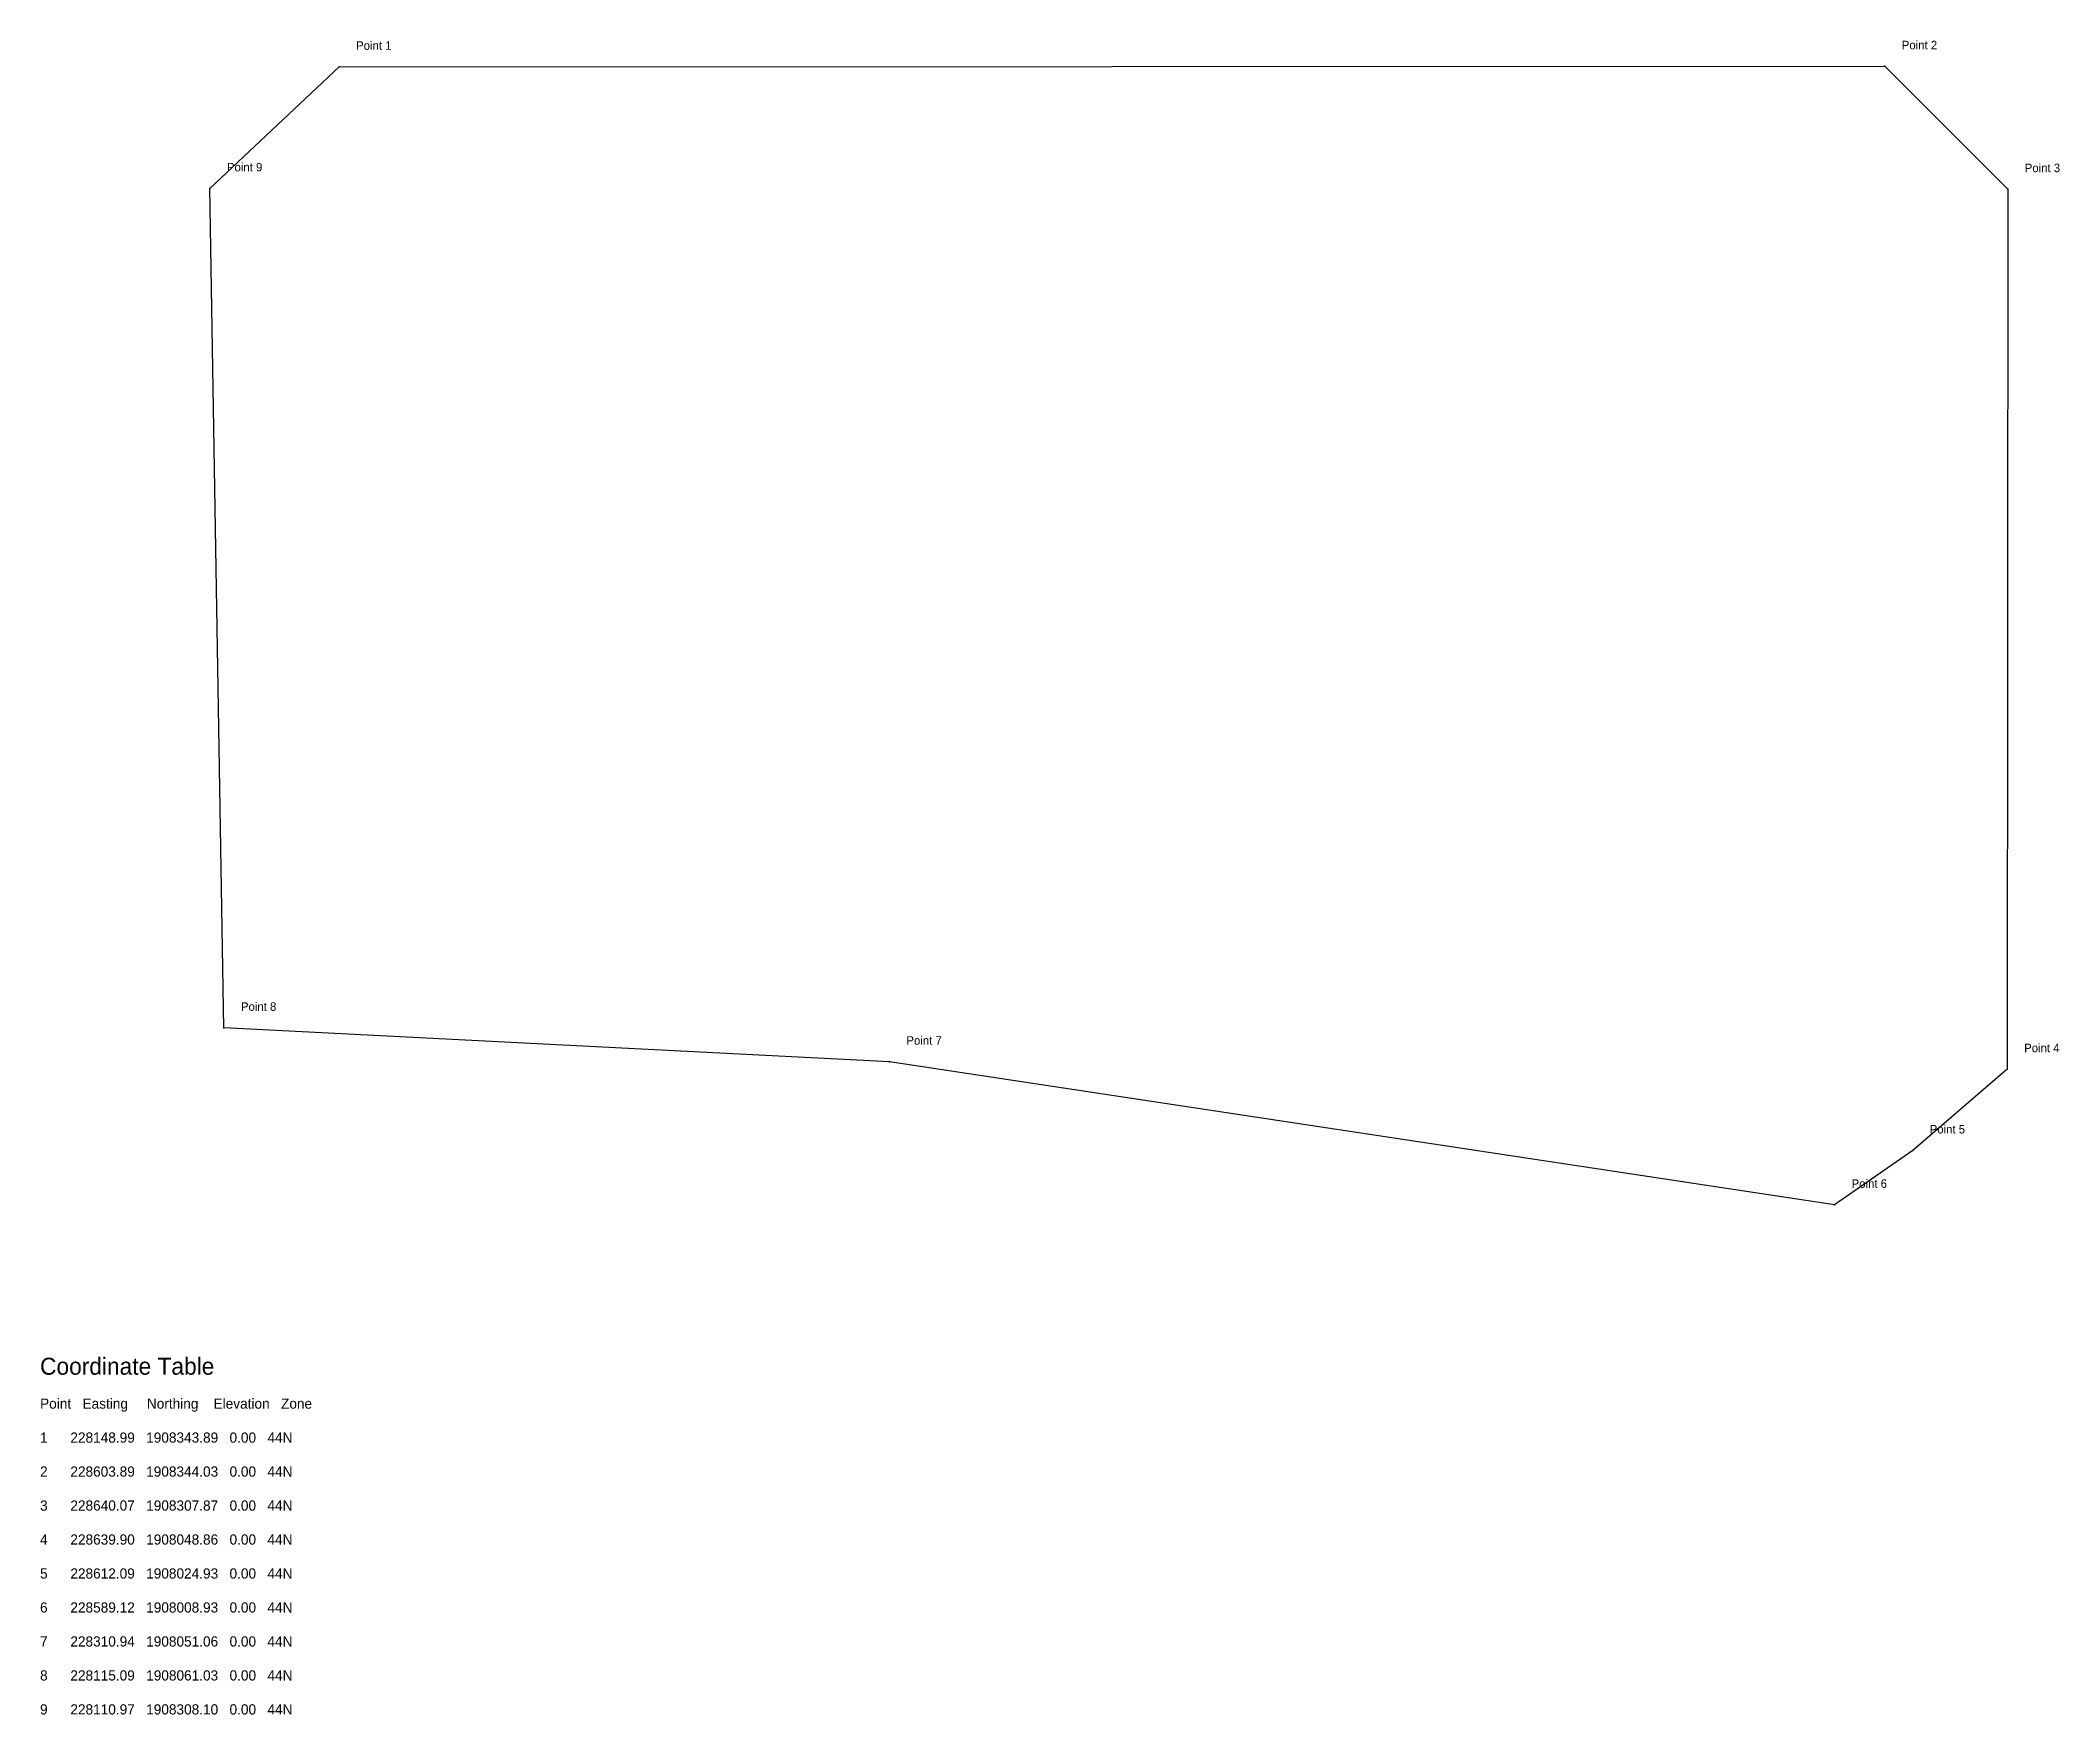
# Model space of a CAD drawing. Header units: metres. Extents: x 228061 to 228655, y 1907859 to 1908352.
import ezdxf

# ---------------------------------------------------------------- set-up
doc = ezdxf.new("R2010")
doc.units = ezdxf.units.M

msp = doc.modelspace()

# ---------------------------------------------------------------- linework, layer by layer
msp.add_lwpolyline([(228148.99, 1908343.89), (228603.89, 1908344.03), (228640.07, 1908307.87), (228639.9, 1908048.86), (228612.09, 1908024.93), (228589.12, 1908008.93), (228310.94, 1908051.06), (228115.09, 1908061.03), (228110.97, 1908308.1), (228148.99, 1908343.89)])
for p in [(228148.99, 1908343.89), (228603.89, 1908344.03), (228110.97, 1908308.1), (228640.07, 1908307.87), (228115.09, 1908061.03), (228310.94, 1908051.06), (228639.9, 1908048.86), (228612.09, 1908024.93), (228589.12, 1908008.93)]:
    msp.add_point(p)

# ---------------------------------------------------------------- texts
for s, height, p in [('Point 1', 2.5, (228153.99, 1908348.89)), ('Point 2', 2.5, (228608.89, 1908349.03)), ('Point 9', 2.5, (228115.97, 1908313.1)), ('Point 3', 2.5, (228645.07, 1908312.87)), ('Point 8', 2.5, (228120.09, 1908066.03)), ('Point 7', 2.5, (228315.94, 1908056.06)), ('Point 4', 2.5, (228644.9, 1908053.86)), ('Point 5', 2.5, (228617.09, 1908029.93)), ('Point 6', 2.5, (228594.12, 1908013.93)), ('Coordinate Table', 5, (228060.97, 1907958.93)), ('Point   Easting     Northing    Elevation   Zone', 3, (228060.97, 1907948.93)), ('1      228148.99   1908343.89   0.00   44N', 3, (228060.97, 1907938.93)), ('2      228603.89   1908344.03   0.00   44N', 3, (228060.97, 1907928.93)), ('3      228640.07   1908307.87   0.00   44N', 3, (228060.97, 1907918.93)), ('4      228639.90   1908048.86   0.00   44N', 3, (228060.97, 1907908.93)), ('5      228612.09   1908024.93   0.00   44N', 3, (228060.97, 1907898.93)), ('6      228589.12   1908008.93   0.00   44N', 3, (228060.97, 1907888.93)), ('7      228310.94   1908051.06   0.00   44N', 3, (228060.97, 1907878.93)), ('8      228115.09   1908061.03   0.00   44N', 3, (228060.97, 1907868.93)), ('9      228110.97   1908308.10   0.00   44N', 3, (228060.97, 1907858.93))]:
    msp.add_text(s, height=height).set_placement(p)

doc.saveas('drawing.dxf')
